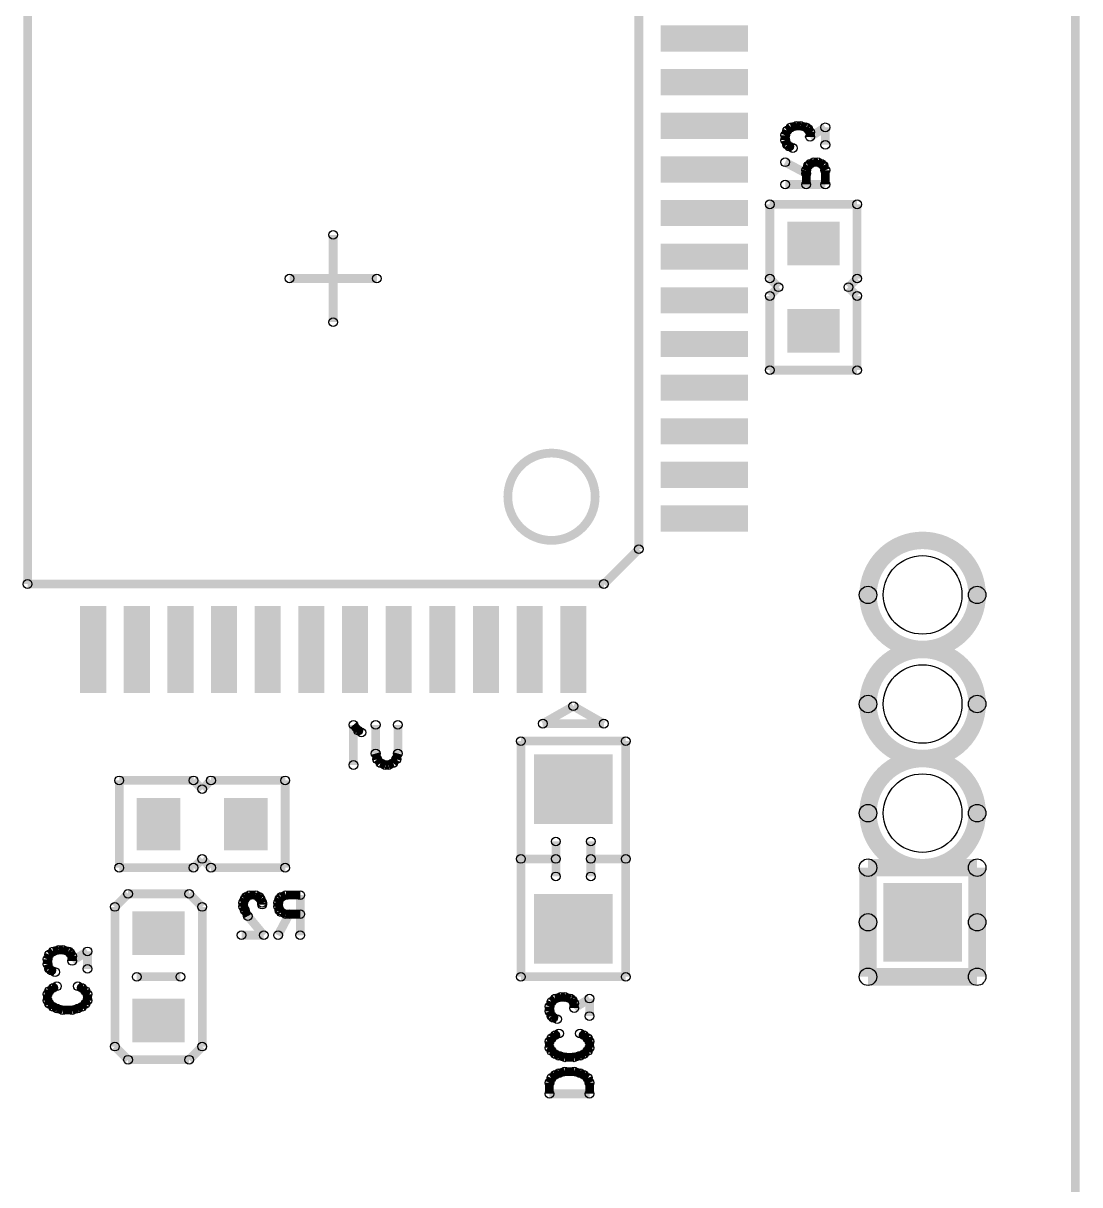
# Model space of a CAD drawing. Extents: x 100 to 134.1, y 89.7 to 148.
# Drawn here: x 121.95 to 134.05, y 118.12 to 131.42 of the extents above; entities that cross this region are included whole.
import ezdxf

# ---------------------------------------------------------------- set-up
doc = ezdxf.new("R2010")
doc.units = 0
doc.layers.get('0').update_dxf_attribs({"linetype": 'CONTINUOUS'})
doc.layers.add('MASK-BOTTOM_PHO', color=4, linetype='CONTINUOUS')
doc.layers.add('SILK-BOTTOM_PHO', color=5, linetype='CONTINUOUS')

# ---------------------------------------------------------------- blocks, each defined once
blk = doc.blocks.new('ROUND_11')
blk.add_circle((0, 0), 0.45)
blk = doc.blocks.new('SQUARE_234')
blk.add_solid([(0.44996, 0.44996), (0.44996, -0.44996), (-0.44996, 0.44996), (-0.44996, -0.44996)])
blk = doc.blocks.new('SQUARE_16')
blk.add_solid([(0.250062, 0.250062), (0.250062, -0.250062), (-0.250062, 0.250062), (-0.250062, -0.250062)])
blk = doc.blocks.new('SQUARE_137')
blk.add_solid([(0.149986, 0.149986), (0.149986, -0.149986), (-0.149986, 0.149986), (-0.149986, -0.149986)])
blk = doc.blocks.new('SQUARE_165')
blk.add_solid([(0.40005, 0.40005), (0.40005, -0.40005), (-0.40005, 0.40005), (-0.40005, -0.40005)])
blk = doc.blocks.new('ROUND_1')
blk.add_circle((0, 0), 0.05)
blk = doc.blocks.new('ROUND_6')
blk.add_circle((0, 0), 0.0999)

msp = doc.modelspace()

# ---------------------------------------------------------------- linework, layer by layer
at = {"layer": 'MASK-BOTTOM_PHO'}
for points, const_width in [([(133.999986, 102.00005), (133.999986, 145.999962)], 0.100076), ([(129.400046, 131.249928), (130.10007, 131.249928)], 0.299972), ([(129.400046, 130.750056), (130.10007, 130.750056)], 0.299972), ([(129.400046, 130.24993), (130.10007, 130.24993)], 0.299972), ([(129.400046, 129.750058), (130.10007, 129.750058)], 0.299972), ([(129.400046, 129.249932), (130.10007, 129.249932)], 0.299972), ([(131.05003, 128.89992), (130.949954, 128.89992)], 0.500124), ([(129.400046, 128.75006), (130.10007, 128.75006)], 0.299972), ([(129.400046, 128.249934), (130.10007, 128.249934)], 0.299972), ([(131.05003, 127.899922), (130.949954, 127.899922)], 0.500124), ([(129.400046, 127.750062), (130.10007, 127.750062)], 0.299972), ([(129.400046, 127.249936), (130.10007, 127.249936)], 0.299972), ([(129.400046, 126.750064), (130.10007, 126.750064)], 0.299972), ([(129.400046, 126.249938), (130.10007, 126.249938)], 0.299972), ([(129.400046, 125.750066), (130.10007, 125.750066)], 0.299972), ([(122.750072, 123.89993), (122.750072, 124.599954)], 0.299972), ([(123.249944, 123.89993), (123.249944, 124.599954)], 0.299972), ([(123.75007, 123.89993), (123.75007, 124.599954)], 0.299972), ([(124.249942, 123.89993), (124.249942, 124.599954)], 0.299972), ([(124.750068, 123.89993), (124.750068, 124.599954)], 0.299972), ([(125.24994, 123.89993), (125.24994, 124.599954)], 0.299972), ([(125.750066, 123.89993), (125.750066, 124.599954)], 0.299972), ([(126.249938, 123.89993), (126.249938, 124.599954)], 0.299972), ([(126.750064, 123.89993), (126.750064, 124.599954)], 0.299972), ([(127.249936, 123.89993), (127.249936, 124.599954)], 0.299972), ([(127.750062, 123.89993), (127.750062, 124.599954)], 0.299972), ([(128.249934, 123.89993), (128.249934, 124.599954)], 0.299972), ([(128.299972, 122.649996), (128.199896, 122.649996)], 0.8001), ([(123.49988, 122.299984), (123.49988, 122.199908)], 0.500124), ([(124.499878, 122.299984), (124.499878, 122.199908)], 0.500124), ([(128.299972, 121.05005), (128.199896, 121.05005)], 0.8001), ([(123.450096, 121.000012), (123.549918, 121.000012)], 0.500124), ([(123.450096, 120.000014), (123.549918, 120.000014)], 0.500124)]:
    msp.add_lwpolyline(points, dxfattribs=dict(at, const_width=const_width))
at = {"layer": 'SILK-BOTTOM_PHO'}
for points, const_width in [([(133.999986, 102.00005), (133.999986, 145.999962)], 0.100076), ([(122.00001, 125.000004), (122.00001, 131.99999)], 0.100076), ([(128.999996, 131.99999), (128.999996, 125.400054)], 0.100076), ([(130.807714, 130.24993), (130.742182, 130.231896)], 0.100076), ([(130.851656, 130.24993), (130.807714, 130.24993)], 0.100076), ([(130.917188, 130.231896), (130.851656, 130.24993)], 0.100076), ([(130.698494, 130.195574), (130.67665, 130.140964)], 0.100076), ([(130.67665, 130.140964), (130.67665, 130.086354)], 0.100076), ([(130.742182, 130.231896), (130.698494, 130.195574)], 0.100076), ([(130.939032, 130.213608), (130.917188, 130.231896)], 0.100076), ([(130.960876, 130.177286), (130.939032, 130.213608)], 0.100076), ([(131.135882, 130.231896), (130.960876, 130.122676)], 0.100076), ([(130.960876, 130.122676), (130.960876, 130.177286)], 0.100076), ([(131.135882, 130.031744), (131.135882, 130.231896)], 0.100076), ([(130.67665, 130.086354), (130.698494, 130.031744)], 0.100076), ([(130.698494, 130.031744), (130.720338, 130.01371)], 0.100076), ([(130.720338, 130.01371), (130.764026, 129.995422)], 0.100076), ([(130.917188, 129.704592), (130.67665, 129.831846)], 0.100076), ([(130.939032, 129.795524), (130.917188, 129.740914)], 0.100076), ([(130.917188, 129.740914), (130.917188, 129.577338)], 0.100076), ([(130.960876, 129.813558), (130.939032, 129.795524)], 0.100076), ([(131.004564, 129.831846), (130.960876, 129.813558)], 0.100076), ([(131.048506, 129.831846), (131.004564, 129.831846)], 0.100076), ([(131.092194, 129.813558), (131.048506, 129.831846)], 0.100076), ([(131.114038, 129.795524), (131.092194, 129.813558)], 0.100076), ([(131.135882, 129.740914), (131.114038, 129.795524)], 0.100076), ([(131.135882, 129.577338), (131.135882, 129.740914)], 0.100076), ([(131.135882, 129.577338), (130.67665, 129.577338)], 0.100076), ([(130.50012, 129.350008), (131.500118, 129.350008)], 0.100076), ([(130.50012, 128.500124), (130.50012, 129.350008)], 0.100076), ([(131.500118, 129.350008), (131.500118, 128.500124)], 0.100076), ([(125.499876, 128.999996), (125.499876, 127.999998)], 0.100076), ([(126.000002, 128.500124), (125.000004, 128.500124)], 0.100076), ([(130.599942, 128.400048), (130.50012, 128.500124)], 0.100076), ([(130.50012, 128.299972), (130.599942, 128.400048)], 0.100076), ([(131.500118, 128.500124), (131.400042, 128.400048)], 0.100076), ([(131.400042, 128.400048), (131.500118, 128.299972)], 0.100076), ([(130.50012, 127.450088), (130.50012, 128.299972)], 0.100076), ([(131.500118, 128.299972), (131.500118, 127.450088)], 0.100076), ([(131.500118, 127.450088), (130.50012, 127.450088)], 0.100076), ([(128.999996, 125.400054), (128.599946, 125.000004)], 0.100076), ([(128.599946, 125.000004), (122.00001, 125.000004)], 0.100076), ([(127.899922, 123.400058), (128.249934, 123.599956)], 0.100076), ([(128.249934, 123.599956), (128.599946, 123.400058)], 0.100076), ([(125.786388, 123.320302), (125.731778, 123.385834)], 0.100076), ([(125.731778, 123.385834), (125.731778, 122.926602)], 0.100076), ([(125.82271, 123.298458), (125.786388, 123.320302)], 0.100076), ([(125.986286, 123.05792), (125.986286, 123.385834)], 0.100076), ([(126.240794, 123.385834), (126.240794, 123.05792)], 0.100076), ([(128.599946, 123.400058), (127.899922, 123.400058)], 0.100076), ([(127.649986, 123.199906), (127.649986, 120.499886)], 0.100076), ([(128.849882, 123.199906), (127.649986, 123.199906)], 0.100076), ([(128.849882, 120.499886), (128.849882, 123.199906)], 0.100076), ([(126.004574, 122.992134), (125.986286, 123.05792)], 0.100076), ([(126.240794, 123.05792), (126.22276, 122.992134)], 0.100076), ([(126.040896, 122.948446), (126.004574, 122.992134)], 0.100076), ([(126.095506, 122.926602), (126.040896, 122.948446)], 0.100076), ([(126.131828, 122.926602), (126.095506, 122.926602)], 0.100076), ([(126.186438, 122.948446), (126.131828, 122.926602)], 0.100076), ([(126.22276, 122.992134), (126.186438, 122.948446)], 0.100076), ([(123.050046, 121.750074), (123.050046, 122.750072)], 0.100076), ([(123.050046, 122.750072), (123.89993, 122.750072)], 0.100076), ([(123.89993, 122.750072), (124.000006, 122.649996)], 0.100076), ([(124.000006, 122.649996), (124.100082, 122.750072)], 0.100076), ([(124.100082, 122.750072), (124.949966, 122.750072)], 0.100076), ([(124.949966, 122.750072), (124.949966, 121.750074)], 0.100076), ([(128.050036, 122.050048), (128.050036, 121.649998)], 0.100076), ([(128.450086, 122.050048), (128.450086, 121.649998)], 0.100076), ([(123.89993, 121.750074), (123.050046, 121.750074)], 0.100076), ([(124.000006, 121.849896), (123.89993, 121.750074)], 0.100076), ([(124.100082, 121.750074), (124.000006, 121.849896)], 0.100076), ([(124.949966, 121.750074), (124.100082, 121.750074)], 0.100076), ([(127.649986, 121.849896), (128.050036, 121.849896)], 0.100076), ([(128.849882, 121.849896), (128.450086, 121.849896)], 0.100076), ([(132.87502, 121.750074), (131.625086, 121.750074)], 0.199898), ([(131.625086, 121.750074), (131.625086, 121.12498)], 0.199898), ([(132.87502, 121.12498), (132.87502, 121.750074)], 0.199898), ([(123.000008, 121.299986), (123.150122, 121.4501)], 0.100076), ([(123.150122, 121.4501), (123.849892, 121.4501)], 0.100076), ([(123.849892, 121.4501), (124.000006, 121.299986)], 0.100076), ([(124.486416, 121.392188), (124.468128, 121.3485)], 0.100076), ([(124.468128, 121.3485), (124.468128, 121.304812)], 0.100076), ([(124.50445, 121.414032), (124.486416, 121.392188)], 0.100076), ([(124.541026, 121.435876), (124.50445, 121.414032)], 0.100076), ([(124.61367, 121.435876), (124.541026, 121.435876)], 0.100076), ([(124.649992, 121.414032), (124.61367, 121.435876)], 0.100076), ([(124.66828, 121.392188), (124.649992, 121.414032)], 0.100076), ([(124.686314, 121.3485), (124.66828, 121.392188)], 0.100076), ([(124.686314, 121.326656), (124.686314, 121.3485)], 0.100076), ([(124.886466, 121.392188), (124.868178, 121.3485)], 0.100076), ([(124.868178, 121.3485), (124.868178, 121.304812)], 0.100076), ([(124.9045, 121.414032), (124.886466, 121.392188)], 0.100076), ([(124.95911, 121.435876), (124.9045, 121.414032)], 0.100076), ([(125.122686, 121.435876), (124.95911, 121.435876)], 0.100076), ([(125.122686, 121.435876), (125.122686, 120.976644)], 0.100076), ([(123.000008, 119.70004), (123.000008, 121.299986)], 0.100076), ([(124.000006, 121.299986), (124.000006, 119.70004)], 0.100076), ([(124.468128, 121.304812), (124.486416, 121.26087)], 0.100076), ([(124.486416, 121.26087), (124.522738, 121.195338)], 0.100076), ([(124.522738, 121.195338), (124.704602, 120.976644)], 0.100076), ([(124.868178, 121.304812), (124.886466, 121.26087)], 0.100076), ([(124.995432, 121.217182), (124.868178, 120.976644)], 0.100076), ([(124.886466, 121.26087), (124.9045, 121.239026)], 0.100076), ([(124.9045, 121.239026), (124.95911, 121.217182)], 0.100076), ([(124.95911, 121.217182), (125.122686, 121.217182)], 0.100076), ([(131.625086, 120.499886), (131.625086, 121.12498)], 0.199898), ([(132.87502, 121.12498), (132.87502, 120.499886)], 0.199898), ([(124.704602, 120.976644), (124.450094, 120.976644)], 0.100076), ([(122.29211, 120.79097), (122.248422, 120.754648)], 0.100076), ([(122.357896, 120.809004), (122.29211, 120.79097)], 0.100076), ([(122.401584, 120.809004), (122.357896, 120.809004)], 0.100076), ([(122.467116, 120.79097), (122.401584, 120.809004)], 0.100076), ([(122.48896, 120.772682), (122.467116, 120.79097)], 0.100076), ([(122.686064, 120.79097), (122.511058, 120.68175)], 0.100076), ([(122.686064, 120.590818), (122.686064, 120.79097)], 0.100076), ([(122.248422, 120.754648), (122.226578, 120.700038)], 0.100076), ([(122.226578, 120.700038), (122.226578, 120.645428)], 0.100076), ([(122.511058, 120.73636), (122.48896, 120.772682)], 0.100076), ([(122.511058, 120.68175), (122.511058, 120.73636)], 0.100076), ([(122.226578, 120.645428), (122.248422, 120.590818)], 0.100076), ([(122.248422, 120.590818), (122.270266, 120.572784)], 0.100076), ([(122.270266, 120.572784), (122.313954, 120.554496)], 0.100076), ([(132.87502, 120.499886), (131.625086, 120.499886)], 0.199898), ([(122.29211, 120.372632), (122.336052, 120.39092)], 0.100076), ([(122.57659, 120.39092), (122.620278, 120.372632)], 0.100076), ([(123.249944, 120.499886), (123.75007, 120.499886)], 0.100076), ([(127.649986, 120.499886), (128.849882, 120.499886)], 0.100076), ([(122.226578, 120.299988), (122.248422, 120.33631)], 0.100076), ([(122.226578, 120.227344), (122.226578, 120.299988)], 0.100076), ([(122.248422, 120.33631), (122.29211, 120.372632)], 0.100076), ([(122.620278, 120.372632), (122.663966, 120.33631)], 0.100076), ([(122.663966, 120.33631), (122.686064, 120.299988)], 0.100076), ([(122.686064, 120.299988), (122.686064, 120.227344)], 0.100076), ([(128.107694, 120.268238), (128.042162, 120.24995)], 0.100076), ([(128.151636, 120.268238), (128.107694, 120.268238)], 0.100076), ([(128.217168, 120.24995), (128.151636, 120.268238)], 0.100076), ([(122.248422, 120.191022), (122.226578, 120.227344)], 0.100076), ([(122.29211, 120.154446), (122.248422, 120.191022)], 0.100076), ([(122.336052, 120.136412), (122.29211, 120.154446)], 0.100076), ([(122.401584, 120.118124), (122.336052, 120.136412)], 0.100076), ([(122.57659, 120.136412), (122.511058, 120.118124)], 0.100076), ([(122.620278, 120.154446), (122.57659, 120.136412)], 0.100076), ([(122.663966, 120.191022), (122.620278, 120.154446)], 0.100076), ([(122.686064, 120.227344), (122.663966, 120.191022)], 0.100076), ([(127.998474, 120.213628), (127.97663, 120.159018)], 0.100076), ([(127.97663, 120.159018), (127.97663, 120.104662)], 0.100076), ([(128.042162, 120.24995), (127.998474, 120.213628)], 0.100076), ([(128.239012, 120.231916), (128.217168, 120.24995)], 0.100076), ([(128.260856, 120.19534), (128.239012, 120.231916)], 0.100076), ([(128.435862, 120.24995), (128.260856, 120.140984)], 0.100076), ([(128.260856, 120.140984), (128.260856, 120.19534)], 0.100076), ([(128.435862, 120.050052), (128.435862, 120.24995)], 0.100076), ([(122.511058, 120.118124), (122.401584, 120.118124)], 0.100076), ([(127.97663, 120.104662), (127.998474, 120.050052)], 0.100076), ([(127.998474, 120.050052), (128.020318, 120.031764)], 0.100076), ([(128.020318, 120.031764), (128.064006, 120.01373)], 0.100076), ([(127.97663, 119.758968), (127.998474, 119.795544)], 0.100076), ([(127.97663, 119.686324), (127.97663, 119.758968)], 0.100076), ([(127.998474, 119.795544), (128.042162, 119.831866)], 0.100076), ([(128.042162, 119.831866), (128.08585, 119.8499)], 0.100076), ([(128.326642, 119.8499), (128.37033, 119.831866)], 0.100076), ([(128.37033, 119.831866), (128.414018, 119.795544)], 0.100076), ([(128.414018, 119.795544), (128.435862, 119.758968)], 0.100076), ([(128.435862, 119.758968), (128.435862, 119.686324)], 0.100076), ([(123.150122, 119.549926), (123.000008, 119.70004)], 0.100076), ([(124.000006, 119.70004), (123.849892, 119.549926)], 0.100076), ([(127.998474, 119.650002), (127.97663, 119.686324)], 0.100076), ([(128.042162, 119.61368), (127.998474, 119.650002)], 0.100076), ([(128.08585, 119.595392), (128.042162, 119.61368)], 0.100076), ([(128.151636, 119.577358), (128.08585, 119.595392)], 0.100076), ([(128.326642, 119.595392), (128.260856, 119.577358)], 0.100076), ([(128.37033, 119.61368), (128.326642, 119.595392)], 0.100076), ([(128.414018, 119.650002), (128.37033, 119.61368)], 0.100076), ([(128.435862, 119.686324), (128.414018, 119.650002)], 0.100076), ([(123.849892, 119.549926), (123.150122, 119.549926)], 0.100076), ([(128.260856, 119.577358), (128.151636, 119.577358)], 0.100076), ([(127.998474, 119.340884), (127.97663, 119.286274)], 0.100076), ([(128.042162, 119.377206), (127.998474, 119.340884)], 0.100076), ([(128.08585, 119.395494), (128.042162, 119.377206)], 0.100076), ([(128.151636, 119.413528), (128.08585, 119.395494)], 0.100076), ([(128.260856, 119.413528), (128.151636, 119.413528)], 0.100076), ([(128.326642, 119.395494), (128.260856, 119.413528)], 0.100076), ([(128.37033, 119.377206), (128.326642, 119.395494)], 0.100076), ([(128.414018, 119.340884), (128.37033, 119.377206)], 0.100076), ([(128.435862, 119.286274), (128.414018, 119.340884)], 0.100076), ([(127.97663, 119.286274), (127.97663, 119.15902)], 0.100076), ([(128.435862, 119.15902), (128.435862, 119.286274)], 0.100076), ([(128.435862, 119.15902), (127.97663, 119.15902)], 0.100076)]:
    msp.add_lwpolyline(points, dxfattribs=dict(at, const_width=const_width))
at = {"layer": 'SILK-BOTTOM_PHO', "const_width": 0.100076}
msp.add_lwpolyline([(127.499872, 126.000002, 1), (128.500124, 126.000002, 1)], format="xyb", close=True, dxfattribs=at)
at = {"layer": 'SILK-BOTTOM_PHO', "const_width": 0.199898}
for points in [[(132.87502, 124.875036, 1), (131.625086, 124.875036)], [(131.625086, 124.875036, 1), (132.87502, 124.875036)], [(132.87502, 123.625102, 1), (131.625086, 123.625102)], [(131.625086, 123.625102, 1), (132.87502, 123.625102)], [(132.87502, 122.374914, 1), (131.625086, 122.374914)], [(131.625086, 122.374914, 1), (132.87502, 122.374914)]]:
    msp.add_lwpolyline(points, format="xyb", dxfattribs=at)

# ---------------------------------------------------------------- block references
at = {"layer": 'MASK-BOTTOM_PHO'}
for name, p in [('SQUARE_137', (129.400046, 131.249928)), ('SQUARE_137', (130.10007, 131.249928)), ('SQUARE_137', (129.400046, 130.750056)), ('SQUARE_137', (130.10007, 130.750056)), ('SQUARE_137', (129.400046, 130.24993)), ('SQUARE_137', (130.10007, 130.24993)), ('SQUARE_137', (129.400046, 129.750058)), ('SQUARE_137', (130.10007, 129.750058)), ('SQUARE_137', (129.400046, 129.249932)), ('SQUARE_137', (130.10007, 129.249932)), ('SQUARE_16', (130.949954, 128.89992)), ('SQUARE_16', (131.05003, 128.89992)), ('SQUARE_137', (129.400046, 128.75006)), ('SQUARE_137', (130.10007, 128.75006)), ('SQUARE_137', (129.400046, 128.249934)), ('SQUARE_137', (130.10007, 128.249934)), ('SQUARE_16', (130.949954, 127.899922)), ('SQUARE_16', (131.05003, 127.899922)), ('SQUARE_137', (129.400046, 127.750062)), ('SQUARE_137', (130.10007, 127.750062)), ('SQUARE_137', (129.400046, 127.249936)), ('SQUARE_137', (130.10007, 127.249936)), ('SQUARE_137', (129.400046, 126.750064)), ('SQUARE_137', (130.10007, 126.750064)), ('SQUARE_137', (129.400046, 126.249938)), ('SQUARE_137', (130.10007, 126.249938)), ('SQUARE_137', (129.400046, 125.750066)), ('SQUARE_137', (130.10007, 125.750066)), ('ROUND_11', (132.249926, 124.875036)), ('SQUARE_137', (122.750072, 124.599954)), ('SQUARE_137', (123.249944, 124.599954)), ('SQUARE_137', (123.75007, 124.599954)), ('SQUARE_137', (124.249942, 124.599954)), ('SQUARE_137', (124.750068, 124.599954)), ('SQUARE_137', (125.24994, 124.599954)), ('SQUARE_137', (125.750066, 124.599954)), ('SQUARE_137', (126.249938, 124.599954)), ('SQUARE_137', (126.750064, 124.599954)), ('SQUARE_137', (127.249936, 124.599954)), ('SQUARE_137', (127.750062, 124.599954)), ('SQUARE_137', (128.249934, 124.599954)), ('SQUARE_137', (122.750072, 123.89993)), ('SQUARE_137', (123.249944, 123.89993)), ('SQUARE_137', (123.75007, 123.89993)), ('SQUARE_137', (124.249942, 123.89993)), ('SQUARE_137', (124.750068, 123.89993)), ('SQUARE_137', (125.24994, 123.89993)), ('SQUARE_137', (125.750066, 123.89993)), ('SQUARE_137', (126.249938, 123.89993)), ('SQUARE_137', (126.750064, 123.89993)), ('SQUARE_137', (127.249936, 123.89993)), ('SQUARE_137', (127.750062, 123.89993)), ('SQUARE_137', (128.249934, 123.89993)), ('ROUND_11', (132.249926, 123.625102)), ('SQUARE_165', (128.199896, 122.649996)), ('SQUARE_165', (128.299972, 122.649996)), ('ROUND_11', (132.249926, 122.374914)), ('SQUARE_16', (123.49988, 122.299984)), ('SQUARE_16', (123.49988, 122.199908)), ('SQUARE_16', (124.499878, 122.299984)), ('SQUARE_16', (124.499878, 122.199908)), ('SQUARE_234', (132.249926, 121.12498)), ('SQUARE_165', (128.199896, 121.05005)), ('SQUARE_165', (128.299972, 121.05005)), ('SQUARE_16', (123.450096, 121.000012)), ('SQUARE_16', (123.549918, 121.000012)), ('SQUARE_16', (123.450096, 120.000014)), ('SQUARE_16', (123.549918, 120.000014))]:
    msp.add_blockref(name, p, dxfattribs=at)
at = {"layer": 'SILK-BOTTOM_PHO'}
for name, p in [('ROUND_1', (130.807714, 130.24993)), ('ROUND_1', (130.851656, 130.24993)), ('ROUND_1', (130.67665, 130.140964)), ('ROUND_1', (130.698494, 130.195574)), ('ROUND_1', (130.742182, 130.231896)), ('ROUND_1', (130.917188, 130.231896)), ('ROUND_1', (130.939032, 130.213608)), ('ROUND_1', (130.960876, 130.177286)), ('ROUND_1', (130.960876, 130.122676)), ('ROUND_1', (131.135882, 130.231896)), ('ROUND_1', (130.67665, 130.086354)), ('ROUND_1', (130.698494, 130.031744)), ('ROUND_1', (130.720338, 130.01371)), ('ROUND_1', (130.764026, 129.995422)), ('ROUND_1', (131.135882, 130.031744)), ('ROUND_1', (130.67665, 129.831846)), ('ROUND_1', (130.917188, 129.740914)), ('ROUND_1', (130.917188, 129.704592)), ('ROUND_1', (130.939032, 129.795524)), ('ROUND_1', (130.960876, 129.813558)), ('ROUND_1', (131.004564, 129.831846)), ('ROUND_1', (131.048506, 129.831846)), ('ROUND_1', (131.092194, 129.813558)), ('ROUND_1', (131.114038, 129.795524)), ('ROUND_1', (131.135882, 129.740914)), ('ROUND_1', (130.67665, 129.577338)), ('ROUND_1', (130.917188, 129.577338)), ('ROUND_1', (131.135882, 129.577338)), ('ROUND_1', (131.135882, 129.577338)), ('ROUND_1', (130.50012, 129.350008)), ('ROUND_1', (130.50012, 129.350008)), ('ROUND_1', (131.500118, 129.350008)), ('ROUND_1', (125.499876, 128.999996)), ('ROUND_1', (125.000004, 128.500124)), ('ROUND_1', (126.000002, 128.500124)), ('ROUND_1', (130.50012, 128.500124)), ('ROUND_1', (130.599942, 128.400048)), ('ROUND_1', (131.400042, 128.400048)), ('ROUND_1', (131.500118, 128.500124)), ('ROUND_1', (130.50012, 128.299972)), ('ROUND_1', (131.500118, 128.299972)), ('ROUND_1', (125.499876, 127.999998)), ('ROUND_1', (130.50012, 127.450088)), ('ROUND_1', (131.500118, 127.450088)), ('ROUND_1', (128.999996, 125.400054)), ('ROUND_1', (128.999996, 125.400054)), ('ROUND_1', (122.00001, 125.000004)), ('ROUND_1', (128.599946, 125.000004)), ('ROUND_6', (131.625086, 124.875036)), ('ROUND_6', (131.625086, 124.875036)), ('ROUND_6', (132.87502, 124.875036)), ('ROUND_6', (132.87502, 124.875036)), ('ROUND_1', (128.249934, 123.599956)), ('ROUND_1', (128.249934, 123.599956)), ('ROUND_6', (131.625086, 123.625102)), ('ROUND_6', (131.625086, 123.625102)), ('ROUND_6', (132.87502, 123.625102)), ('ROUND_6', (132.87502, 123.625102)), ('ROUND_1', (125.731778, 123.385834)), ('ROUND_1', (125.786388, 123.320302)), ('ROUND_1', (125.986286, 123.385834)), ('ROUND_1', (126.240794, 123.385834)), ('ROUND_1', (127.899922, 123.400058)), ('ROUND_1', (128.599946, 123.400058)), ('ROUND_1', (125.82271, 123.298458)), ('ROUND_1', (127.649986, 123.199906)), ('ROUND_1', (127.649986, 123.199906)), ('ROUND_1', (128.849882, 123.199906)), ('ROUND_1', (125.986286, 123.05792)), ('ROUND_1', (126.240794, 123.05792)), ('ROUND_1', (125.731778, 122.926602)), ('ROUND_1', (126.004574, 122.992134)), ('ROUND_1', (126.040896, 122.948446)), ('ROUND_1', (126.095506, 122.926602)), ('ROUND_1', (126.131828, 122.926602)), ('ROUND_1', (126.186438, 122.948446)), ('ROUND_1', (126.22276, 122.992134)), ('ROUND_1', (123.050046, 122.750072)), ('ROUND_1', (123.89993, 122.750072)), ('ROUND_1', (124.000006, 122.649996)), ('ROUND_1', (124.100082, 122.750072)), ('ROUND_1', (124.949966, 122.750072)), ('ROUND_6', (131.625086, 122.374914)), ('ROUND_6', (131.625086, 122.374914)), ('ROUND_6', (132.87502, 122.374914)), ('ROUND_6', (132.87502, 122.374914)), ('ROUND_1', (128.050036, 122.050048)), ('ROUND_1', (128.450086, 122.050048)), ('ROUND_1', (123.050046, 121.750074)), ('ROUND_1', (123.050046, 121.750074)), ('ROUND_1', (123.89993, 121.750074)), ('ROUND_1', (124.000006, 121.849896)), ('ROUND_1', (124.100082, 121.750074)), ('ROUND_1', (124.949966, 121.750074)), ('ROUND_1', (127.649986, 121.849896)), ('ROUND_1', (128.050036, 121.849896)), ('ROUND_1', (128.450086, 121.849896)), ('ROUND_1', (128.849882, 121.849896)), ('ROUND_6', (131.625086, 121.750074)), ('ROUND_6', (132.87502, 121.750074)), ('ROUND_1', (128.050036, 121.649998)), ('ROUND_1', (128.450086, 121.649998)), ('ROUND_1', (123.150122, 121.4501)), ('ROUND_1', (123.849892, 121.4501)), ('ROUND_1', (124.468128, 121.3485)), ('ROUND_1', (124.486416, 121.392188)), ('ROUND_1', (124.50445, 121.414032)), ('ROUND_1', (124.541026, 121.435876)), ('ROUND_1', (124.61367, 121.435876)), ('ROUND_1', (124.649992, 121.414032)), ('ROUND_1', (124.66828, 121.392188)), ('ROUND_1', (124.686314, 121.3485)), ('ROUND_1', (124.686314, 121.326656)), ('ROUND_1', (124.868178, 121.3485)), ('ROUND_1', (124.886466, 121.392188)), ('ROUND_1', (124.9045, 121.414032)), ('ROUND_1', (124.95911, 121.435876)), ('ROUND_1', (125.122686, 121.435876)), ('ROUND_1', (125.122686, 121.435876)), ('ROUND_1', (123.000008, 121.299986)), ('ROUND_1', (124.000006, 121.299986)), ('ROUND_1', (124.468128, 121.304812)), ('ROUND_1', (124.486416, 121.26087)), ('ROUND_1', (124.522738, 121.195338)), ('ROUND_1', (124.868178, 121.304812)), ('ROUND_1', (124.886466, 121.26087)), ('ROUND_1', (124.9045, 121.239026)), ('ROUND_1', (124.95911, 121.217182)), ('ROUND_1', (124.995432, 121.217182)), ('ROUND_1', (125.122686, 121.217182)), ('ROUND_6', (131.625086, 121.12498)), ('ROUND_6', (131.625086, 121.12498)), ('ROUND_6', (132.87502, 121.12498)), ('ROUND_6', (132.87502, 121.12498)), ('ROUND_1', (124.450094, 120.976644)), ('ROUND_1', (124.704602, 120.976644)), ('ROUND_1', (124.868178, 120.976644)), ('ROUND_1', (125.122686, 120.976644)), ('ROUND_1', (122.29211, 120.79097)), ('ROUND_1', (122.357896, 120.809004)), ('ROUND_1', (122.401584, 120.809004)), ('ROUND_1', (122.467116, 120.79097)), ('ROUND_1', (122.686064, 120.79097)), ('ROUND_1', (122.686064, 120.79097)), ('ROUND_1', (122.226578, 120.700038)), ('ROUND_1', (122.248422, 120.754648)), ('ROUND_1', (122.48896, 120.772682)), ('ROUND_1', (122.511058, 120.73636)), ('ROUND_1', (122.511058, 120.68175)), ('ROUND_1', (122.226578, 120.645428)), ('ROUND_1', (122.248422, 120.590818)), ('ROUND_1', (122.270266, 120.572784)), ('ROUND_1', (122.313954, 120.554496)), ('ROUND_1', (122.686064, 120.590818)), ('ROUND_6', (131.625086, 120.499886)), ('ROUND_6', (132.87502, 120.499886)), ('ROUND_1', (122.336052, 120.39092)), ('ROUND_1', (122.57659, 120.39092)), ('ROUND_1', (123.249944, 120.499886)), ('ROUND_1', (123.75007, 120.499886)), ('ROUND_1', (127.649986, 120.499886)), ('ROUND_1', (128.849882, 120.499886)), ('ROUND_1', (122.226578, 120.299988)), ('ROUND_1', (122.248422, 120.33631)), ('ROUND_1', (122.29211, 120.372632)), ('ROUND_1', (122.620278, 120.372632)), ('ROUND_1', (122.663966, 120.33631)), ('ROUND_1', (122.686064, 120.299988)), ('ROUND_1', (122.686064, 120.299988)), ('ROUND_1', (128.107694, 120.268238)), ('ROUND_1', (128.151636, 120.268238)), ('ROUND_1', (122.226578, 120.227344)), ('ROUND_1', (122.248422, 120.191022)), ('ROUND_1', (122.29211, 120.154446)), ('ROUND_1', (122.336052, 120.136412)), ('ROUND_1', (122.57659, 120.136412)), ('ROUND_1', (122.620278, 120.154446)), ('ROUND_1', (122.663966, 120.191022)), ('ROUND_1', (122.686064, 120.227344)), ('ROUND_1', (122.686064, 120.227344)), ('ROUND_1', (127.97663, 120.159018)), ('ROUND_1', (127.998474, 120.213628)), ('ROUND_1', (128.042162, 120.24995)), ('ROUND_1', (128.217168, 120.24995)), ('ROUND_1', (128.239012, 120.231916)), ('ROUND_1', (128.260856, 120.19534)), ('ROUND_1', (128.260856, 120.140984)), ('ROUND_1', (128.435862, 120.24995)), ('ROUND_1', (122.401584, 120.118124)), ('ROUND_1', (122.511058, 120.118124)), ('ROUND_1', (127.97663, 120.104662)), ('ROUND_1', (127.998474, 120.050052)), ('ROUND_1', (128.020318, 120.031764)), ('ROUND_1', (128.064006, 120.01373)), ('ROUND_1', (128.435862, 120.050052)), ('ROUND_1', (127.97663, 119.758968)), ('ROUND_1', (127.998474, 119.795544)), ('ROUND_1', (128.042162, 119.831866)), ('ROUND_1', (128.08585, 119.8499)), ('ROUND_1', (128.326642, 119.8499)), ('ROUND_1', (128.37033, 119.831866)), ('ROUND_1', (128.414018, 119.795544)), ('ROUND_1', (128.435862, 119.758968)), ('ROUND_1', (123.000008, 119.70004)), ('ROUND_1', (124.000006, 119.70004)), ('ROUND_1', (124.000006, 119.70004)), ('ROUND_1', (127.97663, 119.686324)), ('ROUND_1', (127.998474, 119.650002)), ('ROUND_1', (128.042162, 119.61368)), ('ROUND_1', (128.08585, 119.595392)), ('ROUND_1', (128.326642, 119.595392)), ('ROUND_1', (128.37033, 119.61368)), ('ROUND_1', (128.414018, 119.650002)), ('ROUND_1', (128.435862, 119.686324)), ('ROUND_1', (123.150122, 119.549926)), ('ROUND_1', (123.849892, 119.549926)), ('ROUND_1', (128.151636, 119.577358)), ('ROUND_1', (128.260856, 119.577358)), ('ROUND_1', (127.998474, 119.340884)), ('ROUND_1', (128.042162, 119.377206)), ('ROUND_1', (128.08585, 119.395494)), ('ROUND_1', (128.151636, 119.413528)), ('ROUND_1', (128.260856, 119.413528)), ('ROUND_1', (128.326642, 119.395494)), ('ROUND_1', (128.37033, 119.377206)), ('ROUND_1', (128.414018, 119.340884)), ('ROUND_1', (127.97663, 119.286274)), ('ROUND_1', (128.435862, 119.286274)), ('ROUND_1', (127.97663, 119.15902)), ('ROUND_1', (127.97663, 119.15902)), ('ROUND_1', (128.435862, 119.15902)), ('ROUND_1', (128.435862, 119.15902))]:
    msp.add_blockref(name, p, dxfattribs=at)

doc.saveas('drawing.dxf')
